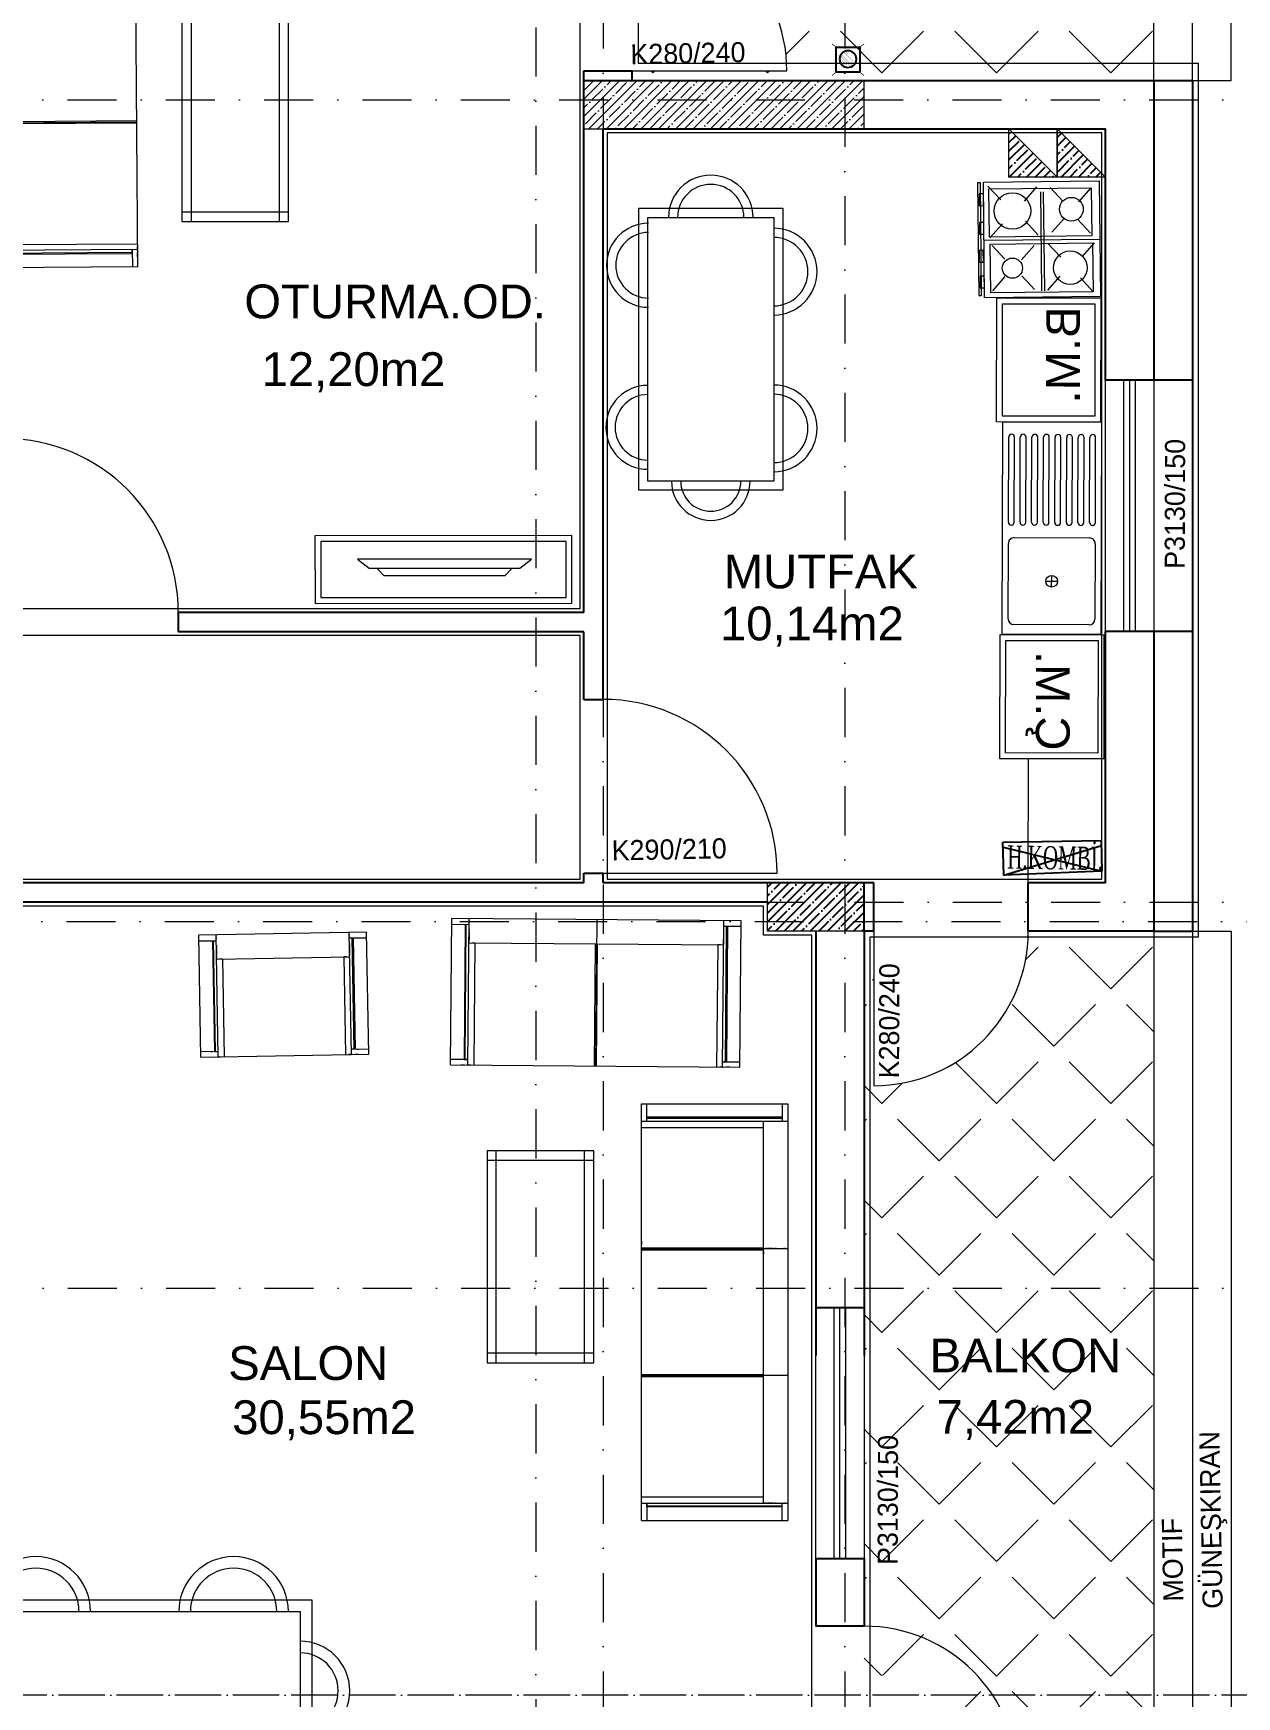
# Model space of a CAD drawing. Header units: millimetres. Extents: x -16104 to 67872, y -88009 to 12107.
# Drawn here: x 12612 to 13235, y -6471 to -5610 of the extents above; entities that cross this region are included whole.
import ezdxf

# ---------------------------------------------------------------- set-up
doc = ezdxf.new("R2010")
doc.units = ezdxf.units.MM
for name, pattern in [('ACAD_ISO04W100', [30, 24, -3, 0, -3]), ('ACAD_ISO07W100', [3, 0, -3]), ('DASHDOTX2', [50.8, 25.4, -12.7, 0, -12.7])]:
    doc.linetypes.add(name, pattern=pattern)
doc.layers.get('0').update_dxf_attribs({"color": 241})
for name, color, linetype, lineweight in [('AKS', 1, 'ACAD_ISO07W100', 5), ('akslar', 144, 'Continuous', 20), ('baca', 46, 'Continuous', 5), ('bacas', 11, 'Continuous', 5), ('balkon', 6, 'Continuous', 5), ('duvar', 123, 'Continuous', 25), ('emsal&kolon', 1, 'Continuous', 5), ('kapı', 3, 'Continuous', 5), ('kolon', 1, 'Continuous', 5), ('OLCU', 54, 'Continuous', 13), ('PASEMCON', 2, 'Continuous', 9), ('pencere', 5, 'Continuous', 5), ('POZ', 36, 'Continuous', 18), ('SıVA', 40, 'Continuous', 9), ('tefriş', 30, 'Continuous', 5), ('ÖLÇÜ', 252, 'Continuous', 20)]:
    doc.layers.add(name, color=color, linetype=linetype, lineweight=lineweight)
doc.layers.add('tarama korıdor', color=33, linetype='Continuous')
doc.styles.add('DIM', font='Txttw.shx', dxfattribs={"width": 0.6})
doc.styles.add('DIN', font='times.ttf', dxfattribs={"width": 0.6})
doc.styles.add('M2', font='stylu.ttf', dxfattribs={"height": 10})
doc.dimstyles.new('50', dxfattribs={"dimscale": 0, "dimtxt": 30, "dimasz": 1, "dimexe": 0, "dimexo": 2, "dimgap": 4, "dimtad": 1, "dimdec": 0, "dimzin": 0, "dimdsep": 46, "dimtxsty": 'DIM', "dimblk1": 'DOT', "dimblk2": 'DOT', "dimsah": 1, "dimcen": 1.5, "dimdle": 3, "dimse1": 1, "dimse2": 1, "dimclrd": 256, "dimclre": 9, "dimclrt": 256, "dimadec": 0, "dimazin": 0, "dimtfac": 0.24, "dimtdec": 0, "dimtix": 1, "dimtmove": 2, "dimatfit": 3, "dimldrblk": 'DOT', "dimfxl": 0, "dimtolj": 1, "dimtzin": 15, "dimarcsym": 0})
pattern_1 = [(45, (-3603.393, 0), (-29.63485, 29.63485), [30.48, -11.43]), (135, (-3603.393, 0), (-29.63485, -29.63485), [30.48, -11.43])]
pattern_2 = [(45, (0, -17059.605), (-4.490128, 4.490128), []), (45, (4.49, -17059.605), (-4.490128, 4.490128), [7.9375, -1.5875, 0, -1.5875])]

# ---------------------------------------------------------------- blocks, each defined once
blk = doc.blocks.new('DOT')
for p, q in [((0, 15), (0, -15)), ((-2, 0), (0, 0)), ((2, 0), (0, 0))]:
    blk.add_line(p, q)
blk.add_circle((0, 0), 2)
blk = doc.blocks.new('*D5808')
at = {"layer": 'Defpoints', "color": 0, "transparency": 16777216}
for p in [(13032.15, -5234.56), (13042.15, -5269.56), (13032.15, -6316.78)]:
    blk.add_point(p, dxfattribs=at)
at = {"layer": 'OLCU', "lineweight": -2, "transparency": 16777216}
for p, q in [((13031.15, -5234.56), (13030.15, -5234.56)), ((13042.15, -5234.56), (13032.15, -5234.56)), ((13043.15, -5234.56), (13044.15, -5234.56))]:
    blk.add_line(p, q, dxfattribs=at)
blk.add_blockref('DOT', (13032.15, -5234.56), dxfattribs=at)
at = {"layer": 'OLCU', "lineweight": -2, "transparency": 16777216, "rotation": 180}
blk.add_blockref('DOT', (13042.15, -5234.56), dxfattribs=at)
at = {"layer": 'OLCU', "transparency": 16777216, "insert": (13037.15, -5215.56), "char_height": 30, "attachment_point": 5, "style": 'DIM'}
blk.add_mtext('\\A1;10', dxfattribs=at)
blk = doc.blocks.new('ocak')
at = {"layer": 'tefriş', "linetype": 'Continuous'}
for p, q in [((16296.72, -4660.22), (16356.72, -4660.22)), ((16296.72, -4720.22), (16296.72, -4660.22)), ((16300.32, -4664.37), (16325.23, -4664.37)), ((16300.32, -4717.41), (16300.32, -4664.37)), ((16307.53, -4670.9), (16300.32, -4664.37)), ((16316.56, -4671.64), (16323.76, -4665.1)), ((16325.23, -4664.37), (16325.23, -4717.41)), ((16327.06, -4660.22), (16327.06, -4720.22)), ((16336.03, -4669.44), (16328.83, -4662.97)), ((16328.83, -4664.01), (16354.1, -4664.01)), ((16328.83, -4717.05), (16328.83, -4664.01)), ((16346.89, -4670.54), (16354.1, -4664.01)), ((16354.1, -4664.01), (16354.1, -4717.05)), ((16356.72, -4660.22), (16356.72, -4720.22)), ((16299.96, -4685.67), (16307.16, -4679.2)), ((16323.03, -4685), (16315.83, -4678.47)), ((16328.83, -4687.14), (16336.03, -4680.61)), ((16353, -4687.5), (16345.8, -4680.97)), ((16302.09, -4689.27), (16353.36, -4689.27)), ((16302.09, -4690.74), (16353.36, -4690.74)), ((16317.29, -4698.67), (16324.49, -4692.2)), ((16306.79, -4699.04), (16299.59, -4692.57)), ((16337.13, -4700.87), (16329.93, -4694.34)), ((16345.43, -4700.87), (16352.69, -4694.34)), ((16329.56, -4716.01), (16336.76, -4709.54)), ((16353, -4716.01), (16345.8, -4709.54)), ((16298.86, -4717.84), (16306.06, -4711.31)), ((16325.23, -4717.41), (16300.32, -4717.41)), ((16325.59, -4717.11), (16318.39, -4710.58)), ((16354.1, -4717.05), (16328.83, -4717.05)), ((16356.72, -4720.22), (16296.72, -4720.22)), ((16297.03, -4721.75), (16297.03, -4723.21)), ((16355.5, -4721.75), (16297.03, -4721.75)), ((16297.03, -4723.21), (16355.5, -4723.21)), ((16308.93, -4720.28), (16302.83, -4720.28)), ((16302.83, -4720.28), (16302.83, -4722.48)), ((16302.83, -4722.48), (16308.93, -4722.48)), ((16308.93, -4722.48), (16308.93, -4720.28)), ((16317.6, -4720.28), (16317.6, -4722.48)), ((16323.76, -4720.28), (16317.6, -4720.28)), ((16317.6, -4722.48), (16323.76, -4722.48)), ((16323.76, -4722.48), (16323.76, -4720.28)), ((16338.17, -4720.65), (16332.06, -4720.65)), ((16332.06, -4720.65), (16332.06, -4722.84)), ((16332.06, -4722.84), (16338.17, -4722.84)), ((16338.17, -4722.84), (16338.17, -4720.65)), ((16345.43, -4720.28), (16345.43, -4722.48)), ((16351.53, -4720.28), (16345.43, -4720.28)), ((16345.43, -4722.48), (16351.53, -4722.48)), ((16351.53, -4722.48), (16351.53, -4720.28)), ((16355.5, -4723.21), (16355.5, -4721.75))]:
    blk.add_line(p, q, dxfattribs=at).dxf.unprotected_set("ltscale", 0)
for centre, radius in [((16311.31, -4674.81), 6.15), ((16341.58, -4675.72), 8.68), ((16311.86, -4705.33), 9.47), ((16341.46, -4705.69), 5.22)]:
    blk.add_circle(centre, radius, dxfattribs=at).dxf.unprotected_set("ltscale", 0)
blk = doc.blocks.new('öu')
at = {"layer": 'tefriş'}
for points in [[(2090.97, -468.94), (2090.97, -404.72), (2037.16, -404.72), (2037.16, -468.94)], [(2087.97, -465.94), (2087.97, -407.72), (2040.16, -407.72), (2040.16, -465.94)]]:
    blk.add_lwpolyline(points, close=True, dxfattribs=at)
at = {"layer": 'tefriş', "insert": (2047.87, -459.36), "char_height": 17.5, "width": 1076.8413, "attachment_point": 9, "rotation": 270}
blk.add_mtext('{\\fArial|b0|i0|c162|p34;B.M.}', dxfattribs=at)
blk = doc.blocks.new('nb')
at = {"layer": 'tefriş'}
for points in [[(2093.6, -356.31), (2093.6, -292.09), (2039.78, -292.09), (2039.78, -356.31)], [(2090.6, -353.31), (2090.6, -295.09), (2042.78, -295.09), (2042.78, -353.31)]]:
    blk.add_lwpolyline(points, close=True, dxfattribs=at)
at = {"layer": 'tefriş', "insert": (2053.03, -347.96), "char_height": 17.5, "width": 1076.8413, "attachment_point": 9, "rotation": 270}
blk.add_mtext('{\\fArial|b0|i0|c162|p34;Ç.M.}', dxfattribs=at)
blk = doc.blocks.new('new block')
at = {"layer": 'tefriş'}
for p, q in [((1269.85, 5670.26), (1379.85, 5670.26)), ((1269.85, 5619.26), (1269.85, 5670.26)), ((1277.85, 5667.26), (1316.85, 5667.26)), ((1327.85, 5667.26), (1371.85, 5667.26)), ((1379.85, 5670.26), (1379.85, 5619.26)), ((1274.85, 5625.26), (1274.85, 5664.26)), ((1319.85, 5664.26), (1319.85, 5625.26)), ((1327.85, 5664.26), (1371.85, 5664.26)), ((1327.85, 5661.26), (1371.85, 5661.26)), ((1327.85, 5658.26), (1371.85, 5658.26)), ((1327.85, 5655.26), (1371.85, 5655.26)), ((1327.85, 5652.26), (1371.85, 5652.26)), ((1327.85, 5649.26), (1371.85, 5649.26)), ((1294.35, 5644.76), (1300.35, 5644.76)), ((1297.35, 5647.76), (1297.35, 5641.76)), ((1327.85, 5646.26), (1371.85, 5646.26)), ((1327.85, 5643.26), (1371.85, 5643.26)), ((1327.85, 5640.26), (1371.85, 5640.26)), ((1327.85, 5637.26), (1371.85, 5637.26)), ((1327.85, 5634.26), (1371.85, 5634.26)), ((1327.85, 5631.26), (1371.85, 5631.26)), ((1316.85, 5622.26), (1277.85, 5622.26)), ((1327.85, 5628.26), (1371.85, 5628.26)), ((1327.85, 5625.26), (1371.85, 5625.26)), ((1327.85, 5622.26), (1371.85, 5622.26)), ((1379.85, 5619.26), (1269.85, 5619.26))]:
    blk.add_line(p, q, dxfattribs=at)
blk.add_circle((1297.35, 5644.76), 3, dxfattribs=at)
for centre, radius, start, end in [((1277.85, 5664.26), 3, 90, 180), ((1316.85, 5664.26), 3, 0, 90), ((1327.85, 5665.76), 1.5, 90, 270), ((1371.85, 5665.76), 1.5, 270, 90), ((1327.85, 5659.76), 1.5, 90, 270), ((1371.85, 5659.76), 1.5, 270, 90), ((1327.85, 5653.76), 1.5, 90, 270), ((1327.85, 5647.76), 1.5, 90, 270), ((1371.85, 5653.76), 1.5, 270, 90), ((1371.85, 5647.76), 1.5, 270, 90), ((1327.85, 5641.76), 1.5, 90, 270), ((1371.85, 5641.76), 1.5, 270, 90), ((1327.85, 5635.76), 1.5, 90, 270), ((1327.85, 5629.76), 1.5, 90, 270), ((1371.85, 5635.76), 1.5, 270, 90), ((1371.85, 5629.76), 1.5, 270, 90), ((1277.85, 5625.26), 3, 180, 270), ((1316.85, 5625.26), 3, 270, 0), ((1327.85, 5623.76), 1.5, 90, 270), ((1371.85, 5623.76), 1.5, 270, 90)]:
    blk.add_arc(centre, radius, start, end, dxfattribs=at)
blk = doc.blocks.new('sec')
at = {"layer": 'bacas'}
for p, q in [((9731.12, -593.55), (9731.12, -669.3)), ((9731.12, -593.55), (9946.75, -593.55)), ((9731.12, -593.55), (9731.12, -669.3)), ((9736.37, -593.55), (9738.37, -593.55)), ((9736.37, -593.55), (9738.37, -593.55)), ((9739.62, -593.55), (9741.62, -593.55)), ((9739.62, -593.55), (9741.62, -593.55)), ((9740.12, -593.55), (9740.12, -669.3)), ((9740.37, -593.55), (9740.12, -593.55)), ((9740.12, -593.55), (9740.12, -669.3)), ((9740.37, -593.55), (9740.12, -593.55)), ((9743.12, -656.8), (9743.12, -593.55)), ((9743.12, -656.8), (9743.12, -593.55)), ((9797, -593.55), (9946.75, -593.55)), ((9805.56, -593.55), (9805.56, -656.8)), ((9805.56, -593.55), (9805.56, -656.8)), ((9806.12, -669.3), (9806.12, -593.55)), ((9806.12, -669.3), (9806.12, -593.55)), ((9806.62, -593.55), (9806.62, -656.8)), ((9806.62, -593.55), (9806.62, -656.8)), ((9872.37, -593.55), (9870.37, -593.55)), ((9872.37, -593.55), (9870.37, -593.55)), ((9871.18, -593.55), (9871.18, -656.8)), ((9871.62, -593.55), (9871.87, -593.55)), ((9871.62, -593.55), (9871.87, -593.55)), ((9871.87, -593.55), (9871.87, -669.3)), ((9872.25, -593.55), (9872.25, -656.8)), ((9875.62, -593.55), (9873.62, -593.55)), ((9875.62, -593.55), (9873.62, -593.55)), ((9934.26, -656.8), (9934.26, -593.55)), ((9937.83, -593.56), (9937.83, -669.31)), ((9946.83, -593.56), (9946.83, -669.31)), ((9946.83, -593.56), (9946.83, -669.31)), ((9740.12, -596.3), (9731.12, -596.3)), ((9740.12, -596.3), (9731.12, -596.3)), ((9737.12, -596.3), (9736.37, -596.3)), ((9737.12, -596.3), (9736.37, -596.3)), ((9738.12, -666.3), (9738.12, -596.3)), ((9738.12, -596.3), (9739.62, -596.3)), ((9738.12, -666.3), (9738.12, -596.3)), ((9738.12, -596.3), (9739.62, -596.3)), ((9738.37, -596.3), (9738.62, -596.3)), ((9738.37, -596.3), (9738.62, -596.3)), ((9738.62, -596.3), (9738.62, -666.3)), ((9738.62, -596.3), (9738.62, -666.3)), ((9937.75, -596.3), (9946.75, -596.3)), ((9937.75, -596.3), (9946.75, -596.3)), ((9939.33, -596.31), (9939.33, -666.31)), ((9939.33, -596.31), (9939.33, -666.31)), ((9939.83, -666.31), (9939.83, -596.31)), ((9939.83, -666.31), (9939.83, -596.31)), ((9740.12, -656.8), (9871.87, -656.8)), ((9740.12, -656.8), (9740.37, -656.8)), ((9740.12, -656.8), (9937.83, -656.8)), ((9740.12, -656.8), (9740.37, -656.8)), ((9740.12, -657.3), (9740.12, -657.05)), ((9740.12, -657.3), (9740.12, -657.05)), ((9740.12, -657.8), (9740.12, -657.55)), ((9740.12, -657.8), (9740.12, -657.55)), ((9740.12, -658.3), (9740.12, -658.05)), ((9740.12, -658.3), (9740.12, -658.05)), ((9740.12, -658.8), (9740.12, -658.55)), ((9740.12, -658.8), (9740.12, -658.55)), ((9740.12, -659.3), (9740.12, -659.05)), ((9740.12, -659.3), (9740.12, -659.05)), ((9740.12, -659.8), (9740.12, -659.55)), ((9740.12, -659.8), (9740.12, -659.55)), ((9740.12, -660.3), (9740.12, -660.05)), ((9740.12, -660.3), (9740.12, -660.05)), ((9740.12, -661.05), (9740.12, -660.55)), ((9740.12, -661.05), (9740.12, -660.55)), ((9740.12, -661.55), (9740.12, -661.3)), ((9740.12, -661.55), (9740.12, -661.3)), ((9740.12, -662.3), (9740.12, -662.05)), ((9740.12, -662.3), (9740.12, -662.05)), ((9740.12, -663.05), (9740.12, -662.8)), ((9740.12, -663.05), (9740.12, -662.8)), ((9741.62, -656.8), (9743.12, -656.8)), ((9741.62, -656.8), (9743.12, -656.8)), ((9870.37, -656.8), (9868.87, -656.8)), ((9870.37, -656.8), (9868.87, -656.8)), ((9871.87, -656.8), (9871.62, -656.8)), ((9871.87, -656.8), (9871.62, -656.8)), ((9871.87, -657.3), (9871.87, -657.05)), ((9871.87, -657.3), (9871.87, -657.05)), ((9871.87, -657.8), (9871.87, -657.55)), ((9871.87, -657.8), (9871.87, -657.55)), ((9871.87, -658.3), (9871.87, -658.05)), ((9871.87, -658.3), (9871.87, -658.05)), ((9871.87, -658.8), (9871.87, -658.55)), ((9871.87, -658.8), (9871.87, -658.55)), ((9871.87, -659.3), (9871.87, -659.05)), ((9871.87, -659.3), (9871.87, -659.05)), ((9871.87, -659.8), (9871.87, -659.55)), ((9871.87, -659.8), (9871.87, -659.55)), ((9871.87, -660.3), (9871.87, -660.05)), ((9871.87, -660.3), (9871.87, -660.05)), ((9871.87, -661.05), (9871.87, -660.55)), ((9871.87, -661.05), (9871.87, -660.55)), ((9871.87, -661.55), (9871.87, -661.3)), ((9871.87, -661.55), (9871.87, -661.3)), ((9871.87, -662.3), (9871.87, -662.05)), ((9871.87, -662.3), (9871.87, -662.05)), ((9871.87, -663.05), (9871.87, -662.8)), ((9871.87, -663.05), (9871.87, -662.8)), ((9731.12, -666.3), (9740.12, -666.3)), ((9731.12, -666.3), (9740.12, -666.3)), ((9946.83, -669.31), (9731.12, -669.3)), ((9740.12, -663.8), (9740.12, -663.55)), ((9740.12, -663.8), (9740.12, -663.55)), ((9740.12, -667.55), (9740.12, -667.3)), ((9740.12, -667.55), (9740.12, -667.3)), ((9740.12, -668.3), (9740.12, -668.05)), ((9740.12, -668.3), (9740.12, -668.05)), ((9946.83, -669.31), (9797.08, -669.31)), ((9871.87, -663.8), (9871.87, -663.55)), ((9871.87, -663.8), (9871.87, -663.55)), ((9871.87, -667.55), (9871.87, -667.3)), ((9871.87, -667.55), (9871.87, -667.3)), ((9871.87, -668.3), (9871.87, -668.05)), ((9871.87, -668.3), (9871.87, -668.05)), ((9946.83, -666.31), (9937.83, -666.31)), ((9946.83, -666.31), (9937.83, -666.31))]:
    blk.add_line(p, q, dxfattribs=at)
blk = doc.blocks.new('NEWBLOCK5')
at = {"layer": 'bacas'}
for p, q in [((1.4704, -0.1965), (0.3729, -0.1965)), ((0.3729, -0.1965), (0.3729, -0.749)), ((0.3729, -0.2465), (1.4704, -0.2465)), ((0.4229, -0.1965), (0.4229, -0.749)), ((1.4204, -0.1965), (1.4204, -0.749)), ((1.4704, -0.749), (1.4704, -0.1965)), ((1.4704, -0.7015), (0.3729, -0.7015)), ((0.3729, -0.749), (1.4704, -0.749))]:
    blk.add_line(p, q, dxfattribs=at)
blk = doc.blocks.new('NEWBLOCK4')
at = {"layer": 'bacas'}
for p, q in [((-0.8505, 0.5894), (-0.8505, 2.0869)), ((-0.093, 2.0869), (-0.8505, 2.0869)), ((-0.8205, 2.0869), (-0.8205, 1.9969)), ((-0.1205, 1.9969), (-0.1205, 2.0869)), ((-0.093, 2.0869), (-0.093, 0.5894)), ((-0.093, 1.9969), (-0.8505, 1.9969)), ((-0.8405, 1.9969), (-0.838, 1.9969)), ((-0.833, 1.9969), (-0.8305, 1.9969)), ((-0.8205, 2.0169), (-0.1205, 2.0169)), ((-0.1205, 2.0119), (-0.8205, 2.0119)), ((-0.7955, 1.9969), (-0.793, 1.9969)), ((-0.788, 1.9969), (-0.7855, 1.9969)), ((-0.7805, 1.9969), (-0.778, 1.9969)), ((-0.773, 1.9969), (-0.7705, 1.9969)), ((-0.768, 1.9969), (-0.763, 1.9969)), ((-0.7605, 1.9969), (-0.758, 1.9969)), ((-0.7555, 1.9969), (-0.753, 1.9969)), ((-0.7505, 1.9969), (-0.748, 1.9969)), ((-0.7455, 1.9969), (-0.743, 1.9969)), ((-0.7405, 1.9969), (-0.738, 1.9969)), ((-0.7355, 1.9969), (-0.733, 1.9969)), ((-0.7305, 1.9969), (-0.728, 1.9969)), ((-0.7255, 1.9969), (-0.7255, 0.6794)), ((-0.7255, 1.9969), (-0.7255, 1.9944)), ((-0.7255, 1.9819), (-0.7255, 1.9669)), ((-0.1205, 2.0269), (-0.1205, 2.0344)), ((-0.1205, 2.0169), (-0.1205, 2.0019)), ((-0.1205, 2.0144), (-0.1205, 2.0119)), ((-0.093, 2.0344), (-0.093, 2.0144)), ((-0.093, 2.0019), (-0.093, 1.9819)), ((-0.093, 1.9944), (-0.093, 1.9969)), ((-0.7255, 1.9669), (-0.093, 1.9669)), ((-0.8505, 1.3369), (-0.093, 1.3369)), ((-0.093, 1.3425), (-0.7255, 1.3425)), ((-0.093, 1.3319), (-0.7255, 1.3319)), ((-0.7255, 0.6944), (-0.7255, 0.7094)), ((-0.7255, 0.7094), (-0.093, 0.7094)), ((-0.093, 0.6744), (-0.093, 0.6944)), ((-0.093, 0.6794), (-0.8505, 0.6794)), ((-0.8405, 0.6794), (-0.838, 0.6794)), ((-0.833, 0.6794), (-0.8305, 0.6794)), ((-0.8205, 0.5894), (-0.8205, 0.6794)), ((-0.1205, 0.6644), (-0.8205, 0.6644)), ((-0.8205, 0.6594), (-0.1205, 0.6594)), ((-0.7955, 0.6794), (-0.793, 0.6794)), ((-0.788, 0.6794), (-0.7855, 0.6794)), ((-0.7805, 0.6794), (-0.778, 0.6794)), ((-0.773, 0.6794), (-0.7705, 0.6794)), ((-0.768, 0.6794), (-0.763, 0.6794)), ((-0.7605, 0.6794), (-0.758, 0.6794)), ((-0.7555, 0.6794), (-0.753, 0.6794)), ((-0.7505, 0.6794), (-0.748, 0.6794)), ((-0.7455, 0.6794), (-0.743, 0.6794)), ((-0.7405, 0.6794), (-0.738, 0.6794)), ((-0.7355, 0.6794), (-0.733, 0.6794)), ((-0.7305, 0.6794), (-0.728, 0.6794)), ((-0.7255, 0.6794), (-0.7255, 0.6819)), ((-0.1205, 0.6794), (-0.1205, 0.5894)), ((-0.1205, 0.6594), (-0.1205, 0.6744)), ((-0.1205, 0.6619), (-0.1205, 0.6644)), ((-0.1205, 0.6494), (-0.1205, 0.6419)), ((-0.093, 0.6819), (-0.093, 0.6794)), ((-0.093, 0.6419), (-0.093, 0.6619)), ((-0.093, 0.5894), (-0.8505, 0.5894))]:
    blk.add_line(p, q, dxfattribs=at)
blk = doc.blocks.new('tekli.')
at = {"layer": 'bacas'}
for p, q in [((43.44, 0), (-43.44, 0)), ((-43.44, 0), (-43.44, -63.16)), ((-38.19, 0), (-36.19, 0)), ((-34.94, 0), (-32.94, 0)), ((-34.19, 0), (-34.44, 0)), ((-34.44, 0), (-34.44, -63.16)), ((-31.44, -50.66), (-31.44, 0)), ((31.44, -50.66), (31.44, 0)), ((34.94, 0), (32.94, 0)), ((34.19, 0), (34.44, 0)), ((34.44, 0), (34.44, -63.16)), ((38.19, 0), (36.19, 0)), ((43.44, 0), (43.44, -63.16)), ((-34.44, -2.75), (-43.44, -2.75)), ((-37.44, -2.75), (-38.19, -2.75)), ((-36.44, -60.16), (-36.44, -2.75)), ((-36.44, -2.75), (-34.94, -2.75)), ((-36.19, -2.75), (-35.94, -2.75)), ((-35.94, -2.75), (-35.94, -60.16)), ((34.44, -2.75), (43.44, -2.75)), ((36.44, -2.75), (34.94, -2.75)), ((35.94, -2.75), (35.94, -60.16)), ((36.19, -2.75), (35.94, -2.75)), ((36.44, -60.16), (36.44, -2.75)), ((37.44, -2.75), (38.19, -2.75)), ((34.44, -50.66), (-34.44, -50.66)), ((-34.44, -50.66), (-34.19, -50.66)), ((-34.44, -51.16), (-34.44, -50.91)), ((-34.44, -51.66), (-34.44, -51.41)), ((-32.94, -50.66), (-31.44, -50.66)), ((32.94, -50.66), (31.44, -50.66)), ((34.44, -50.66), (34.19, -50.66)), ((34.44, -51.16), (34.44, -50.91)), ((34.44, -51.66), (34.44, -51.41)), ((-43.44, -60.16), (-34.44, -60.16)), ((-34.44, -52.16), (-34.44, -51.91)), ((-34.44, -52.66), (-34.44, -52.41)), ((-34.44, -53.16), (-34.44, -52.91)), ((-34.44, -53.66), (-34.44, -53.41)), ((-34.44, -54.16), (-34.44, -53.91)), ((-34.44, -54.91), (-34.44, -54.41)), ((-34.44, -55.41), (-34.44, -55.16)), ((-34.44, -56.16), (-34.44, -55.91)), ((-34.44, -56.91), (-34.44, -56.66)), ((-34.44, -57.66), (-34.44, -57.41)), ((34.44, -52.16), (34.44, -51.91)), ((34.44, -52.66), (34.44, -52.41)), ((34.44, -53.16), (34.44, -52.91)), ((34.44, -53.66), (34.44, -53.41)), ((34.44, -54.16), (34.44, -53.91)), ((34.44, -54.91), (34.44, -54.41)), ((34.44, -55.41), (34.44, -55.16)), ((34.44, -56.16), (34.44, -55.91)), ((34.44, -56.91), (34.44, -56.66)), ((34.44, -57.66), (34.44, -57.41)), ((43.44, -60.16), (34.44, -60.16)), ((-43.44, -63.16), (43.44, -63.16)), ((-34.44, -61.41), (-34.44, -61.16)), ((-34.44, -62.16), (-34.44, -61.91)), ((34.44, -61.41), (34.44, -61.16)), ((34.44, -62.16), (34.44, -61.91))]:
    blk.add_line(p, q, dxfattribs=at)
blk = doc.blocks.new('rb')
at = {"layer": 'tefriş'}
for points in [[(1548.4, 487.07), (1595.5, 487.07), (1595.5, 394.92), (1548.4, 394.92)], [(1551.4, 484.07), (1592.5, 484.07), (1592.5, 397.92), (1551.4, 397.92)]]:
    blk.add_lwpolyline(points, close=True, dxfattribs=at)
for centre, radius, start, end in [((1571.95, 484.07), 12.83, 0, 180), ((1571.95, 484.07), 9.83, 0, 180), ((1551.4, 466.84), 14.18, 90, 270), ((1551.4, 466.84), 11.18, 90, 270), ((1592.5, 466.49), 13.72, 270, 90), ((1592.5, 466.49), 10.72, 270, 90), ((1551.4, 415.62), 14.18, 90, 270), ((1551.4, 415.62), 11.18, 90, 270), ((1592.29, 413.54), 13.72, 270, 90), ((1592.29, 413.54), 10.72, 270, 90), ((1571.95, 397.92), 13.83, 180, 0), ((1571.95, 397.92), 10.83, 180, 0)]:
    blk.add_arc(centre, radius, start, end, dxfattribs=at)
blk = doc.blocks.new('DFG')
at = {"layer": 'tefriş'}
for points in [[(38169.15, -3228.78), (38169.11, -3095.78), (38204.11, -3095.77), (38204.15, -3228.77)], [(38172.15, -3225.78), (38172.11, -3098.78), (38201.11, -3098.77), (38201.15, -3225.77)], [(38187.31, -3200.75), (38187.26, -3122.74), (38191.96, -3116.74), (38192.02, -3206.74)]]:
    blk.add_lwpolyline(points, close=True, dxfattribs=at)
blk.add_lwpolyline([(38187.26, -3126.64), (38183.36, -3130.59), (38183.41, -3192.9), (38187.31, -3196.85)], dxfattribs=at)
blk = doc.blocks.new('A$C412C2498')
at = {"color": 5, "const_width": 0.6}
for points in [[(3.6, 24.3), (0.2, 27)], [(23.8, 24.3), (27.3, 27)], [(3.6, 3), (0.2, 0.2)], [(23.8, 3), (27.3, 0.2)]]:
    blk.add_lwpolyline(points, dxfattribs=at)
at = {"color": 5}
blk.add_lwpolyline([(23.8, 24.3), (3.6, 24.3), (3.6, 3), (23.8, 3)], close=True, dxfattribs=at)
at = {"const_width": 0.1}
for points in [[(6.7, 12.2), (14.6, 20.2)], [(6.8, 14.5), (12.4, 20.1)], [(7.1, 10.4), (16.4, 19.7)], [(7.9, 9.1), (17.8, 19)], [(8.8, 8), (18.9, 18.1)], [(10, 7.1), (19.8, 16.9)], [(11.3, 6.4), (20.4, 15.6)], [(13, 6), (20.8, 13.8)], [(14.8, 6.1), (20.8, 12.1)], [(17.4, 7), (19.8, 9.4)]]:
    blk.add_lwpolyline(points, dxfattribs=at)
blk.add_circle((13.7, 13.1), 7.12)
blk = doc.blocks.new('A$C5E2C1EC0')
at = {"xscale": 0.6105719971092185, "yscale": 0.6105719971092185, "zscale": 0.6105719971092185}
blk.add_blockref('A$C412C2498', (0, 0), dxfattribs=at)
blk = doc.blocks.new('ae')
at = {"layer": 'duvar'}
for p, q in [((75773.51, -20952.17), (75824.86, -20963.16)), ((75774.14, -20966.63), (75824.26, -20949.94))]:
    blk.add_line(p, q, dxfattribs=at)
blk.add_lwpolyline([(75773.26, -20949.63), (75824.12, -20947.34), (75824.86, -20963.16), (75774.14, -20966.63)], close=True, dxfattribs=at)
at = {"layer": 'PASEMCON', "color": 7, "style": 'DIN', "width": 0.6}
blk.add_text('H.KOMBİ.', height=12.004, rotation=0.66441, dxfattribs=at).set_placement((75775.83, -20963.19))

msp = doc.modelspace()

# ---------------------------------------------------------------- hatches: boundary and pattern name
h = msp.add_hatch()
h.set_pattern_fill('ANSI35,_O', color=256)
h.set_pattern_definition(pattern_2)
h.paths.add_polyline_path([(13032.15, -6049.87), (12992.15, -6049.87), (12992.15, -6059.87), (13032.15, -6059.87)])
h.paths.add_polyline_path([(13042.15, -6049.87), (13032.15, -6049.87), (13032.15, -6059.87), (13042.15, -6059.87)])
h.paths.add_polyline_path([(13042.15, -6059.87), (13032.15, -6059.87), (13032.15, -6074.87), (13042.15, -6074.87)])
h.paths.add_polyline_path([(13032.15, -6059.87), (12992.15, -6059.87), (12992.15, -6074.87), (13032.15, -6074.87)])
at = {"layer": 'duvar'}
h = msp.add_hatch(dxfattribs=at)
h.set_pattern_fill('ANSI35,_O', color=256)
h.set_pattern_definition(pattern_2)
h.paths.add_polyline_path([(13144.15, -5661.56), (13142.15, -5661.56), (13142.15, -5684.56), (13165.15, -5684.56), (13165.15, -5682.56)])
h.paths.add_polyline_path([(13119.15, -5661.56), (13117.15, -5661.56), (13117.15, -5684.56), (13142.15, -5684.56)])
at = {"layer": 'kolon'}
h = msp.add_hatch(dxfattribs=at)
h.set_pattern_fill('ANSI35,_O', color=256)
h.set_pattern_definition(pattern_2)
h.paths.add_polyline_path([(13042.15, -5634.56), (13032.15, -5634.56), (13032.15, -5644.57), (13042.15, -5644.57)])
h.paths.add_polyline_path([(13042.15, -5644.57), (13032.15, -5644.57), (13032.15, -5659.56), (13042.15, -5659.56)])
h.paths.add_polyline_path([(13032.15, -5659.56), (13032.15, -5644.57), (12907.15, -5644.57), (12907.15, -5659.56)])
h.paths.add_polyline_path([(13032.15, -5644.57), (13032.15, -5634.56), (12907.15, -5634.56), (12907.15, -5644.57)])
h.paths.add_polyline_path([(12897.15, -5644.57), (12907.15, -5644.57), (12907.15, -5634.56), (12897.15, -5634.56)])
h.paths.add_polyline_path([(12897.15, -5659.56), (12907.15, -5659.56), (12907.15, -5644.57), (12897.15, -5644.57)])
at = {"layer": 'ÖLÇÜ'}
h = msp.add_hatch(dxfattribs=at)
h.set_pattern_fill('ANGLE,_O', color=256, scale=6, angle=45)
h.set_pattern_definition(pattern_1)
h.paths.add_polyline_path([(13192.15, -5484.56), (13032.15, -5484.56), (13032.15, -5634.56), (13042.15, -5634.56), (13192.15, -5634.56)])
h.paths.add_polyline_path([(13032.15, -5484.56), (12922.15, -5484.56), (12922.15, -5549.56, -0.414214), (13002.15, -5629.56), (12922.15, -5629.56), (12922.15, -5634.56), (13032.15, -5634.56)])
h.paths.add_polyline_path([(13014.71, -5567.29), (13103.4, -5567.29), (13103.4, -5597.07), (13014.71, -5597.07)], flags=9)
h.paths.add_polyline_path([(13012.61, -5540.87), (13116.75, -5540.87), (13116.75, -5567.73), (13012.61, -5567.73)], flags=9)
h = msp.add_hatch(dxfattribs=at)
h.set_pattern_fill('ANGLE,_O', color=256, scale=6, angle=45)
h.set_pattern_definition(pattern_1)
h.paths.add_polyline_path([(13192.15, -6074.87), (13127.15, -6074.87, -0.079624), (13123.14, -6099.87), (13192.15, -6099.87)])
h.paths.add_polyline_path([(13192.15, -6099.87), (13123.14, -6099.87, -0.323907), (13047.15, -6154.87), (13047.15, -6099.87), (13042.15, -6099.87), (13042.15, -6279.56), (13192.15, -6279.56)])
h.paths.add_polyline_path([(13192.15, -6279.56), (13042.15, -6279.56), (13042.15, -6294.56), (13042.15, -6424.56), (13042.15, -6459.56, -0.131404), (13082.08, -6470.24), (13192.15, -6470.24)])
h.paths.add_polyline_path([(13192.15, -6470.24), (13082.08, -6470.24, -0.268211), (13122.15, -6539.56), (13042.15, -6539.56), (13042.15, -6559.56), (13192.15, -6559.56)])
h.paths.add_polyline_path([(13192.15, -6559.56), (13042.15, -6559.56), (13042.15, -6569.56), (13192.15, -6569.56)])
h.paths.add_polyline_path([(13063.87, -6405.89), (13064.13, -6315.4), (13046.36, -6315.35), (13046.1, -6405.84)], flags=24)
h.paths.add_polyline_path([(13075.32, -6312.84), (13163.16, -6312.84), (13163.16, -6342.62), (13075.32, -6342.62)], flags=24)
h.paths.add_polyline_path([(13075.48, -6280.95), (13179.62, -6280.95), (13179.62, -6307.81), (13075.48, -6307.81)], flags=24)

# ---------------------------------------------------------------- linework, layer by layer
at = {"layer": 'AKS', "color": 1, "linetype": 'ACAD_ISO04W100'}
msp.add_line((13311.33, -6470.24), (10702.98, -6470.24), dxfattribs=at)
at = {"layer": 'akslar', "linetype": 'DASHDOTX2'}
for p, q in [((12907.15, -5134.56), (12907.15, -7944.06)), ((13032.15, -5134.56), (13032.15, -7944.06)), ((12872.15, -5149.04), (12872.15, -7958.54)), ((10492.03, -5644.57), (13542.03, -5644.57)), ((10492.15, -6059.87), (13542.15, -6059.87)), ((11916.65, -6069.87), (13542.15, -6069.87)), ((10492.15, -6259.56), (13542.15, -6259.56))]:
    msp.add_line(p, q, dxfattribs=at)
at = {"layer": 'baca'}
for points in [[(13117.15, -5659.56), (13142.15, -5659.56), (13142.15, -5684.56), (13117.15, -5684.56), (13117.15, -5659.56), (13142.15, -5684.56)], [(13142.15, -5659.56), (13167.15, -5659.56), (13167.15, -5684.56), (13142.15, -5684.56), (13142.15, -5659.56), (13167.15, -5684.56)]]:
    msp.add_lwpolyline(points, dxfattribs=at)
at = {"layer": 'balkon'}
for p, q in [((13232.15, -5634.56), (13232.15, -5444.56)), ((13212.15, -5634.56), (13212.15, -5464.56)), ((13192.15, -5634.56), (13192.15, -5484.56)), ((13212.15, -5634.56), (13232.15, -5634.56)), ((13192.15, -6074.87), (13192.15, -6569.56)), ((13212.15, -6074.87), (13212.15, -6589.56)), ((13212.15, -6074.87), (13232.15, -6074.87)), ((13232.15, -6074.87), (13232.15, -6609.56))]:
    msp.add_line(p, q, dxfattribs=at)
at = {"layer": 'duvar'}
for p, q in [((12897.15, -5909.87), (12897.15, -5629.56)), ((12897.15, -5909.87), (12897.15, -5629.56)), ((12897.15, -5629.56), (12922.15, -5629.56)), ((12922.15, -5634.56), (12922.15, -5629.56)), ((12897.15, -5634.56), (12922.15, -5634.56)), ((12922.15, -5634.56), (13192.15, -5634.56)), ((13192.15, -5634.56), (13192.15, -5789.72)), ((13192.15, -5634.56), (13212.15, -5634.56)), ((13212.15, -5634.56), (13212.15, -5789.72)), ((12907.15, -5659.56), (13167.15, -5659.56)), ((12907.15, -5954.87), (12907.15, -5659.56)), ((13167.15, -5789.72), (13167.15, -5659.56)), ((13212.15, -5789.72), (13167.15, -5789.72)), ((13212.15, -5789.72), (13212.15, -5919.72)), ((12897.15, -5909.87), (12687.15, -5909.87)), ((12687.15, -5909.87), (12687.15, -5919.87)), ((12897.15, -5919.87), (12687.15, -5919.87)), ((12897.15, -5929.87), (12897.15, -5919.87)), ((12897.15, -5954.87), (12897.15, -5919.87)), ((12897.15, -5929.87), (12897.15, -5919.87)), ((13167.15, -6049.87), (13167.15, -5919.72)), ((13212.15, -5919.72), (13167.15, -5919.72)), ((13192.15, -5919.72), (13192.15, -6074.87)), ((13212.15, -5919.72), (13212.15, -6074.87)), ((12897.15, -5954.87), (12907.15, -5954.87)), ((12897.15, -6049.87), (12507.15, -6049.87)), ((12897.15, -6049.87), (12897.15, -6044.87)), ((12897.15, -6044.87), (12907.15, -6044.87)), ((12907.15, -6049.87), (12907.15, -6044.87)), ((13047.15, -6049.87), (12907.15, -6049.87)), ((13042.15, -6074.87), (13042.15, -6049.87)), ((13047.15, -6074.87), (13047.15, -6049.87)), ((13167.15, -6049.87), (13127.15, -6049.87)), ((13127.15, -6074.87), (13127.15, -6049.87)), ((12992.15, -6059.87), (12507.15, -6059.87)), ((13017.15, -6074.87), (13017.15, -6294.56)), ((13042.15, -6074.87), (13042.15, -6294.56)), ((13047.15, -6074.87), (13042.15, -6074.87)), ((13047.15, -6074.87), (13042.15, -6074.87)), ((13192.15, -6074.87), (13127.15, -6074.87)), ((13192.15, -6074.87), (13127.15, -6074.87)), ((13192.15, -6074.87), (13212.15, -6074.87)), ((13017.15, -6269.56), (13042.15, -6269.56)), ((13017.15, -6399.56), (13017.15, -6434.56)), ((13017.15, -6399.56), (13042.15, -6399.56)), ((13042.15, -6399.56), (13042.15, -6434.56)), ((13017.15, -6424.56), (13017.15, -6434.56)), ((13042.15, -6424.56), (13042.15, -6434.56)), ((13042.15, -6434.56), (13017.15, -6434.56))]:
    msp.add_line(p, q, dxfattribs=at)
at = {"layer": 'emsal&kolon'}
for points in [[(12897.15, -5634.56), (12897.15, -5659.56), (13042.15, -5659.56), (13042.15, -5634.56), (12897.15, -5634.56)], [(12992.15, -6074.87), (12992.15, -6049.87), (13042.15, -6049.87), (13042.15, -6074.87), (12992.15, -6074.87)]]:
    msp.add_lwpolyline(points, dxfattribs=at)
at = {"layer": 'kapı'}
for p, q in [((12922.15, -5629.56), (13002.15, -5629.56)), ((12907.15, -6044.87), (12997.15, -6044.87)), ((13047.15, -6074.87), (13047.15, -6154.87))]:
    msp.add_line(p, q, dxfattribs=at)
for centre, radius, start, end in [((12922.15, -5629.56), 80, 0, 90), ((12597.15, -5909.87), 90, 0, 90), ((12907.15, -6044.87), 90, 0, 90), ((13047.15, -6074.87), 80, 270, 0), ((13042.15, -6514.56), 80, 0, 90)]:
    msp.add_arc(centre, radius, start, end, dxfattribs=at)
at = {"layer": 'pencere'}
for p, q in [((13167.15, -5919.72), (13167.15, -5789.72)), ((13176.65, -5919.72), (13176.65, -5789.72)), ((13179.65, -5919.72), (13179.65, -5789.72)), ((13182.65, -5919.72), (13182.65, -5789.72)), ((13192.15, -5789.72), (13192.15, -5919.72)), ((13017.15, -6399.56), (13017.15, -6269.56)), ((13026.65, -6399.56), (13026.65, -6269.56)), ((13029.65, -6399.56), (13029.65, -6269.56)), ((13032.65, -6399.56), (13032.65, -6269.56)), ((13042.15, -6269.56), (13042.15, -6399.56)), ((13017.15, -6424.56), (13017.15, -6294.56)), ((13042.15, -6294.56), (13042.15, -6424.56))]:
    msp.add_line(p, q, dxfattribs=at)
at = {"layer": 'SıVA'}
for points in [[(12582.15, -6842.56), (12582.15, -7357.06), (12447.15, -7357.06), (12447.15, -7617.06), (11665.15, -7617.06), (11665.15, -7447.06), (11445.15, -7447.06), (11445.15, -6592.56), (10983.15, -6592.56), (10983.15, -6077.87), (10813.15, -6077.87), (10813.15, -5625.56), (11103.15, -5625.56), (11103.15, -5455.56), (12925.15, -5455.56), (12925.15, -5625.56), (13215.15, -5625.56), (13215.15, -6077.87), (13045.15, -6077.87), (13045.15, -6572.56), (12885.15, -6572.56), (12885.15, -6842.56)], [(12594.15, -5511.56), (12594.15, -5907.87), (12687.15, -5907.87), (12895.15, -5907.87), (12895.15, -5629.56), (12895.15, -5549.56), (12895.15, -5511.56)], [(12909.15, -5661.56), (12909.15, -5954.87), (12909.15, -6047.87), (13047.15, -6047.87), (13165.15, -6047.87), (13165.15, -5661.56)], [(12895.15, -5921.87), (12687.15, -5921.87), (12462.15, -5921.87), (12327.15, -5921.87), (12234.15, -5921.87), (12234.15, -6004.87), (12234.15, -6087.87), (12274.15, -6087.87), (12274.15, -6184.87), (12274.15, -6247.56), (12400.15, -6247.56), (12400.15, -6207.56), (12400.15, -6207.56), (12400.15, -6047.87), (12507.15, -6047.87), (12895.15, -6047.87)], [(12419.15, -6247.56), (12418.96, -6301.56), (12414.15, -6301.56), (12414.15, -6517.56), (12419.15, -6517.56), (12419.15, -6542.56), (13015.15, -6542.56), (13015.15, -6459.56), (13015.15, -6076.87), (12990.15, -6076.87), (12990.15, -6061.87), (12507.15, -6061.87), (12414.15, -6061.87), (12414.15, -6207.56), (12414.15, -6207.56), (12413.92, -6247.56)]]:
    msp.add_lwpolyline(points, close=True, dxfattribs=at)
at = {"layer": 'ÖLÇÜ'}
msp.add_line((13127.15, -6049.87), (13127.26, -5985.63), dxfattribs=at)

# ---------------------------------------------------------------- block references
at = {"ltscale": 50, "xscale": -1, "rotation": 180}
msp.add_blockref('A$C5E2C1EC0', (13025.45, -5615.48), dxfattribs=at)
at = {"layer": 'duvar', "rotation": 90}
msp.add_blockref('sec', (12333.37, -16110.97), dxfattribs=at)
at = {"layer": 'pencere'}
for p, xscale, yscale, zscale, rotation in [((15452.77, -5075.15), 1.583999999999833, 1.583999999999833, 1.583999999999833, 180), ((11782.11, -3324.15), 2, 2, 2, 270)]:
    msp.add_blockref('rb', p, dxfattribs=dict(at, xscale=xscale, yscale=yscale, zscale=zscale, rotation=rotation))
at = {"layer": 'pencere', "xscale": -1}
for name, p, rotation in [('öu', (15202.12, -5344), 359.9547240069688), ('nb', (11072.13, -6274.13), 179.8998813757559)]:
    msp.add_blockref(name, p, dxfattribs=dict(at, rotation=rotation))
at = {"layer": 'SıVA', "rotation": 358.4194354776911}
msp.add_blockref('ae', (-62052.57, 17002.83), dxfattribs=at)
at = {"layer": 'tarama korıdor', "xscale": -1, "rotation": 270.0586309656335}
msp.add_blockref('DFG', (16025.76, -44071.05), dxfattribs=at)
at = {"layer": 'tefriş', "yscale": 100, "zscale": 100}
for name, p, xscale, rotation in [('NEWBLOCK4', (12673.96, -5522.26), -99.99999999999491, 180.4047079229011), ('NEWBLOCK5', (12669.29, -5744.82), 100, 90), ('NEWBLOCK4', (13036.7, -6155.06), -99.99999999999761, 89.5214883701798), ('NEWBLOCK5', (12921.91, -6151.22), 100, 270)]:
    msp.add_blockref(name, p, dxfattribs=dict(at, xscale=xscale, rotation=rotation))
at = {"layer": 'tefriş'}
for name, p, rotation in [('ocak', (17641.23, 10661.47), 270.6419649689031), ('new block', (18779.31, -7211.43), 89.79349343365998), ('tekli.', (12742.3, -6139.32), 181.0149228041538)]:
    msp.add_blockref(name, p, dxfattribs=dict(at, rotation=rotation))

# ---------------------------------------------------------------- texts
at = {"layer": 'emsal&kolon', "char_height": 17.5, "width": 1076.8413}
for s, insert, attachment_point in [('{\\fArial|b0|i0|c162|p34;OTURMA.OD.}', (12877.48, -5757.91), 9), ('{\\fArial|b0|i0|c162|p34;12,20m2}', (12730.26, -5795.97), 7), ('{\\fArial|b0|i0|c162|p34;MUTFAK}', (13069.99, -5897.67), 9), ('{\\fArial|b0|i0|c162|p34;10,14m2}', (12967.55, -5927.6), 7), ('{\\fArial|b0|i0|c162|p34;SALON}', (12795.86, -6307.41), 9), ('{\\fArial|b0|i0|c162|p34;BALKON}', (13175.25, -6303.43), 9), ('{\\fArial|b0|i0|c162|p34;30,55m2}', (12715.04, -6338.43), 7), ('{\\fArial|b0|i0|c162|p34;7,42m2}', (13079.69, -6338.24), 7)]:
    msp.add_mtext(s, dxfattribs=dict(at, insert=insert, attachment_point=attachment_point))
at = {"layer": 'POZ', "style": 'M2', "flags": 4}
for tag, p, rotation in [('K280/240', (12921.31, -5626.21), 1.13919), ('P3130/150', (13208.17, -5887.35), 89.83596), ('K290/210', (12911.59, -6038.3), 1.13919), ('K280/240', (13060.28, -6151.05), 89.83596), ('P3130/150', (13059.54, -6402.92), 89.83596), ('GÜNEŞKIRAN', (13227.84, -6425.48), 91.13919), ('MOTIF', (13207.48, -6421.75), 91.13919)]:
    msp.add_attdef(tag, p, 'K1 80/210', height=10.4, rotation=rotation, dxfattribs=at)

# ---------------------------------------------------------------- dimensions: what is measured, and where the dimension line sits
at = {"layer": 'OLCU'}
dim = msp.add_linear_dim(base=(13032.15, -5234.56), p1=(13042.15, -5269.56), p2=(13032.15, -6316.78), dimstyle='50', override={"dimscale": 1}, dxfattribs=at)
dim.commit()
dim.dimension.update_dxf_attribs({"geometry": '*D5808', "text_midpoint": (13037.15, -5215.56)})

doc.saveas('drawing.dxf')
